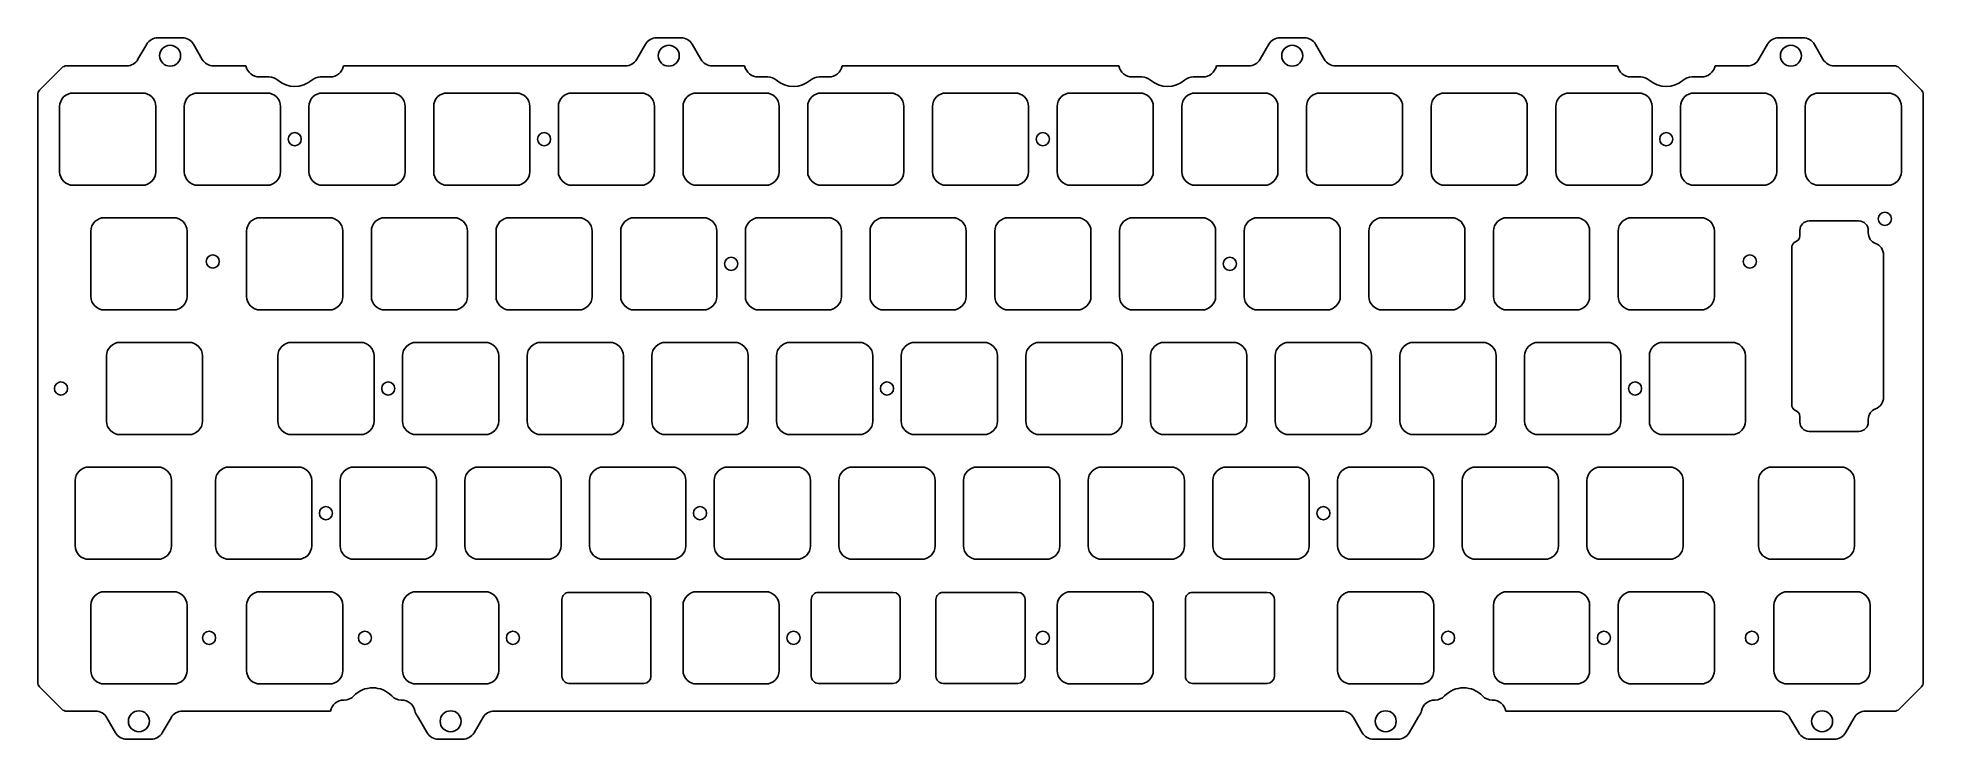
# Model space of a CAD drawing. Header units: millimetres. Extents: x -11 to 277, y -92 to 16.
import ezdxf

# ---------------------------------------------------------------- set-up
doc = ezdxf.new("R2010")
doc.units = ezdxf.units.MM
doc.layers.add('BLACK', color=7, linetype='CONTINUOUS')
doc.layers.add('Edge.Cuts', color=53, linetype='CONTINUOUS')

msp = doc.modelspace()

# ---------------------------------------------------------------- linework, layer by layer
at = {"layer": 'BLACK', "linetype": 'Continuous'}
for p, q in [((4.619747, 12.200007), (5.947648, 14.5)), ((7.6797, 15.5), (11.3703, 15.5)), ((13.102349, 14.499999), (14.437169, 12.188024)), ((80.819701, 12.199929), (82.147605, 14.499925)), ((83.8797, 15.499951), (83.8797, 15.5)), ((83.8797, 15.5), (87.5704, 15.5)), ((89.302349, 14.499999), (89.302388, 14.500022)), ((89.302349, 14.499999), (90.630316, 12.199895)), ((176.069695, 12.199933), (177.397623, 14.499972)), ((179.141113, 15.500013), (182.820099, 15.500014)), ((184.557314, 14.491411), (185.880345, 12.199855)), ((252.26979, 12.20012), (253.59765, 14.500041)), ((255.329699, 15.500035), (259.020299, 15.500036)), ((255.329699, 15.499982), (255.329699, 15.500035)), ((260.760832, 14.485339), (262.07174, 12.214781)), ((90.630323, 12.199899), (90.630316, 12.199895)), ((185.880423, 12.1999), (185.880345, 12.199855)), ((-10.407109, 7.492891), (-6.99289, 10.90711)), ((-6.285791, 11.2), (2.88769, 11.2)), ((16.16225, 11.2), (21.113448, 11.2)), ((23.175, 9.5), (24.6704, 9.5)), ((25.971909, 9.018545), (25.971914, 9.018551)), ((32.4797, 9.5), (33.975, 9.5)), ((32.4797, 9.499993), (32.4797, 9.499999)), ((33.975, 9.500051), (33.975, 9.5)), ((36.036549, 11.2), (79.074895, 11.2)), ((92.3622, 11.2), (97.313365, 11.2)), ((99.375, 9.5), (100.8704, 9.5)), ((102.171909, 9.018545), (102.171914, 9.018551)), ((108.6797, 9.5), (110.175, 9.5)), ((108.6797, 9.499993), (108.6797, 9.499999)), ((110.175, 9.500051), (110.175, 9.5)), ((112.236549, 11.2), (154.463365, 11.2)), ((156.525, 9.5), (158.0204, 9.5)), ((159.321909, 9.018545), (159.321914, 9.018551)), ((165.8297, 9.5), (167.325, 9.5)), ((165.8297, 9.499993), (165.8297, 9.499999)), ((167.325, 9.500051), (167.325, 9.5)), ((169.386549, 11.2), (174.326039, 11.2)), ((187.6123, 11.2), (230.663365, 11.2)), ((232.725, 9.5), (234.2204, 9.5)), ((235.521909, 9.018545), (235.521914, 9.018551)), ((242.0297, 9.5), (243.525, 9.5)), ((242.0297, 9.499993), (242.0297, 9.499999)), ((243.525, 9.500051), (243.525, 9.5)), ((245.586549, 11.2), (250.5376, 11.2)), ((250.5376, 11.20004), (250.5376, 11.2)), ((263.8124, 11.2), (272.9859, 11.2)), ((273.692904, 10.907118), (273.692893, 10.907107)), ((273.692893, 10.907107), (277.10705, 7.49295)), ((-10.7, -82.985792), (-10.7, 6.78579)), ((5.275, 7.05), (-5.275, 7.05)), ((24.325, 7.05), (13.775, 7.05)), ((43.375, 7.05), (32.825, 7.05)), ((62.425, 7.05), (51.875, 7.05)), ((81.475, 7.05), (70.925, 7.05)), ((100.525, 7.05), (89.975, 7.05)), ((119.575, 7.05), (109.025, 7.05)), ((138.625, 7.05), (128.075, 7.05)), ((157.675, 7.05), (147.125, 7.05)), ((176.725, 7.05), (166.175, 7.05)), ((195.775, 7.05), (185.225, 7.05)), ((214.825, 7.05), (204.275, 7.05)), ((233.875, 7.05), (223.325, 7.05)), ((252.925, 7.05), (242.374999, 7.05)), ((271.975, 7.05), (261.424999, 7.05)), ((277.4, 6.7857), (277.4, -82.9858)), ((-7.35, 4.975001), (-7.35, -4.975)), ((7.35, 4.975), (7.35, -4.975)), ((11.7, 4.975), (11.7, -4.975)), ((26.4, 4.975), (26.4, -4.975)), ((30.75, 4.975), (30.75, -4.975)), ((45.45, 4.975), (45.45, -4.975)), ((49.8, 4.975), (49.8, -4.975)), ((64.5, 4.975), (64.5, -4.975)), ((68.85, 4.975), (68.85, -4.975)), ((83.55, 4.975), (83.55, -4.975)), ((87.9, 4.975), (87.9, -4.975)), ((102.6, 4.975), (102.6, -4.975)), ((106.95, 4.975), (106.95, -4.975)), ((121.65, 4.975), (121.65, -4.975)), ((126, 4.975), (126, -4.975)), ((140.7, 4.975), (140.7, -4.975)), ((145.05, 4.975), (145.05, -4.975)), ((159.75, 4.975), (159.75, -4.975)), ((164.1, 4.975), (164.1, -4.975)), ((178.8, 4.975), (178.8, -4.975)), ((183.15, 4.975), (183.15, -4.975)), ((197.85, 4.975), (197.85, -4.975)), ((202.2, 4.975), (202.2, -4.975)), ((216.9, 4.975), (216.9, -4.975)), ((221.25, 4.975), (221.25, -4.975)), ((235.95, 4.975), (235.95, -4.975)), ((240.3, 4.975), (240.3, -4.975001)), ((255, 4.975), (255, -4.975)), ((259.35, 4.975), (259.35, -4.975001)), ((274.05, 4.975), (274.05, -4.975)), ((5.275, -7.05), (-5.275, -7.05)), ((24.325, -7.05), (13.775, -7.05)), ((43.375, -7.05), (32.825, -7.05)), ((62.425, -7.05), (51.875, -7.05)), ((81.475, -7.05), (70.925, -7.05)), ((100.525, -7.05), (89.975, -7.05)), ((119.575, -7.05), (109.025, -7.05)), ((138.625, -7.05), (128.075, -7.05)), ((157.675, -7.05), (147.125, -7.05)), ((176.725, -7.05), (166.175, -7.05)), ((195.775, -7.05), (185.225, -7.05)), ((214.825, -7.05), (204.275, -7.05)), ((233.875, -7.05), (223.325, -7.05)), ((252.925, -7.05), (242.375, -7.05)), ((271.975, -7.05), (261.425, -7.05)), ((-2.587499, -14.074999), (-2.587499, -24.025001)), ((10.0375, -12), (-0.5125, -12)), ((12.1125, -14.075), (12.112501, -14.075)), ((12.112501, -14.075), (12.112501, -24.025)), ((21.225, -14.075), (21.225, -24.025)), ((33.85, -12), (23.3, -12)), ((35.925, -14.075), (35.925, -24.025)), ((40.275, -14.075), (40.275, -24.025)), ((52.9, -12), (42.35, -12)), ((54.975, -14.075), (54.975, -24.025)), ((59.325, -14.075), (59.325, -24.025)), ((71.95, -12), (61.4, -12)), ((74.025, -14.075), (74.025, -24.025)), ((78.375, -14.075), (78.375, -24.025)), ((91, -12), (80.45, -12)), ((93.075, -14.075), (93.075, -24.025)), ((97.425, -14.075), (97.425, -24.025)), ((110.05, -12), (99.5, -12)), ((112.125, -14.075), (112.125, -24.025)), ((116.475, -14.075), (116.475, -24.025)), ((129.1, -12), (118.55, -12)), ((131.175, -14.075), (131.175, -24.025)), ((135.525, -14.075), (135.525, -24.025)), ((148.15, -12), (137.6, -12)), ((150.225, -14.075), (150.225, -24.025)), ((154.575, -14.075), (154.575, -24.025)), ((167.2, -12), (156.65, -12)), ((169.275, -14.075), (169.275, -24.025)), ((173.625, -14.075), (173.625, -24.025)), ((186.25, -12), (175.7, -12)), ((188.325, -14.075), (188.325, -24.025)), ((192.675, -14.075), (192.675, -24.025)), ((205.3, -12), (194.75, -12)), ((207.375, -14.075), (207.375, -24.025)), ((211.725, -14.075), (211.725, -24.025)), ((224.35, -12), (213.8, -12)), ((226.425, -14.075), (226.425, -24.025)), ((230.775, -14.075), (230.775, -24.025)), ((243.4, -12), (232.85, -12)), ((245.475, -14.075), (245.475, -24.025)), ((10.0375, -26.1), (-0.5125, -26.1)), ((33.85, -26.1), (23.3, -26.1)), ((52.9, -26.1), (42.35, -26.1)), ((71.95, -26.1), (61.4, -26.1)), ((91, -26.1), (80.45, -26.1)), ((110.05, -26.1), (99.5, -26.1)), ((129.1, -26.1), (118.55, -26.1)), ((148.15, -26.1), (137.6, -26.1)), ((167.2, -26.1), (156.65, -26.1)), ((186.25, -26.1), (175.7, -26.1)), ((205.3, -26.1), (194.75, -26.1)), ((224.35, -26.1), (213.8, -26.1)), ((243.4, -26.1), (232.85, -26.1)), ((12.41875, -31.05), (1.868749, -31.05)), ((38.6125, -31.05), (28.0625, -31.05)), ((57.6625, -31.05), (47.1125, -31.05)), ((76.7125, -31.05), (66.1625, -31.05)), ((95.7625, -31.05), (85.2125, -31.05)), ((114.8125, -31.05), (104.2625, -31.05)), ((133.8625, -31.05), (123.3125, -31.05)), ((152.9125, -31.05), (142.3625, -31.05)), ((171.9625, -31.05), (161.4125, -31.05)), ((191.0125, -31.05), (180.4625, -31.05)), ((210.0625, -31.05), (199.5125, -31.05)), ((229.1125, -31.05), (218.5625, -31.05)), ((-0.20625, -33.125), (-0.20625, -43.075001)), ((14.49375, -33.125), (14.49375, -43.075)), ((25.9875, -33.125), (25.9875, -43.075)), ((40.6875, -33.125), (40.6875, -43.075)), ((45.0375, -33.125), (45.0375, -43.075)), ((59.7375, -33.125), (59.7375, -43.075)), ((64.0875, -33.125), (64.0875, -43.075)), ((78.7875, -33.125), (78.7875, -43.075)), ((83.1375, -33.125), (83.1375, -43.075)), ((97.8375, -33.125), (97.8375, -43.075)), ((102.1875, -33.125), (102.1875, -43.075)), ((116.8875, -33.125), (116.8875, -43.075)), ((121.2375, -33.125), (121.2375, -43.075)), ((135.9375, -33.125), (135.9375, -43.075)), ((140.2875, -33.125), (140.2875, -43.075)), ((154.9875, -33.125), (154.9875, -43.075)), ((159.3375, -33.125), (159.3375, -43.075)), ((174.0375, -33.125), (174.0375, -43.075)), ((178.3875, -33.125), (178.3875, -43.075)), ((193.0875, -33.125), (193.0875, -43.075)), ((197.4375, -33.125), (197.4375, -43.075)), ((212.1375, -33.125), (212.1375, -43.075)), ((216.4875, -33.125), (216.4875, -43.075)), ((231.1875, -33.125), (231.1875, -43.075)), ((12.41875, -45.15), (1.86875, -45.15)), ((38.6125, -45.15), (28.0625, -45.15)), ((57.6625, -45.15), (47.1125, -45.15)), ((76.7125, -45.15), (66.1625, -45.15)), ((95.7625, -45.15), (85.2125, -45.15)), ((114.8125, -45.15), (104.2625, -45.15)), ((133.8625, -45.15), (123.3125, -45.15)), ((152.9125, -45.15), (142.3625, -45.15)), ((171.9625, -45.15), (161.4125, -45.15)), ((191.0125, -45.15), (180.4625, -45.15)), ((210.0625, -45.15), (199.5125, -45.15)), ((229.1125, -45.15), (218.5625, -45.15)), ((7.656226, -50.099999), (-2.893775, -50.099999)), ((29.087476, -50.099999), (18.537516, -50.099999)), ((48.1375, -50.1), (37.5875, -50.1)), ((67.1875, -50.1), (56.6375, -50.1)), ((86.2375, -50.1), (75.6875, -50.1)), ((105.2875, -50.1), (94.7375, -50.1)), ((124.3375, -50.1), (113.7875, -50.1)), ((143.3875, -50.1), (132.8375, -50.1)), ((162.4375, -50.1), (151.8875, -50.1)), ((181.4875, -50.1), (170.9375, -50.1)), ((200.5375, -50.1), (189.9875, -50.1)), ((219.5875, -50.1), (209.0375, -50.1)), ((238.6375, -50.1), (228.087499, -50.1)), ((264.83125, -50.1), (254.281249, -50.1)), ((-4.968774, -52.174998), (-4.968774, -62.124999)), ((9.731226, -52.174999), (9.731226, -62.124999)), ((16.4625, -52.175019), (16.4625, -62.134768)), ((31.162476, -52.174999), (31.1625, -52.174999)), ((31.1625, -52.174999), (31.1625, -62.124999)), ((35.5125, -52.175), (35.5125, -62.125)), ((50.2125, -52.175), (50.2125, -62.125)), ((54.5625, -52.175), (54.5625, -62.125)), ((69.2625, -52.175), (69.2625, -62.125)), ((73.6125, -52.175), (73.6125, -62.125)), ((88.3125, -52.175), (88.3125, -62.125)), ((92.6625, -52.175), (92.6625, -62.125)), ((107.3625, -52.175), (107.3625, -62.125)), ((111.7125, -52.175), (111.7125, -62.125)), ((126.4125, -52.175), (126.4125, -62.125)), ((130.7625, -52.175), (130.7625, -62.125)), ((145.4625, -52.175), (145.4625, -62.125)), ((149.8125, -52.175), (149.8125, -62.125)), ((164.5125, -52.175), (164.5125, -62.125)), ((168.8625, -52.175), (168.8625, -62.125)), ((183.5625, -52.175), (183.5625, -62.125)), ((187.9125, -52.175), (187.9125, -62.125)), ((202.6125, -52.175), (202.6125, -62.125)), ((206.9625, -52.175), (206.9625, -62.125)), ((221.6625, -52.175), (221.6625, -62.125)), ((226.0125, -52.175), (226.0125, -62.125001)), ((240.7125, -52.175), (240.7125, -62.125)), ((252.20625, -52.175), (252.20625, -62.125001)), ((266.90625, -52.175), (266.90625, -62.125)), ((7.656226, -64.199999), (-2.893775, -64.199999)), ((29.077707, -64.199999), (18.537476, -64.199999)), ((48.1375, -64.2), (37.5875, -64.2)), ((67.1875, -64.2), (56.6375, -64.2)), ((86.2375, -64.2), (75.6875, -64.2)), ((105.2875, -64.2), (94.7375, -64.2)), ((124.3375, -64.2), (113.7875, -64.2)), ((143.3875, -64.2), (132.8375, -64.2)), ((162.4375, -64.2), (151.8875, -64.2)), ((181.4875, -64.2), (170.9375, -64.2)), ((200.5375, -64.2), (189.9875, -64.2)), ((219.5875, -64.2), (209.0375, -64.2)), ((238.6375, -64.2), (228.0875, -64.2)), ((264.83125, -64.2), (254.28125, -64.2)), ((-2.587499, -71.225), (-2.587499, -81.175001)), ((10.037501, -69.15), (-0.5125, -69.15)), ((12.112501, -71.225), (12.112501, -81.175)), ((21.225, -71.225), (21.225, -81.175001)), ((33.85, -69.15), (23.299999, -69.15)), ((35.925, -71.225), (35.925, -81.175)), ((45.0375, -71.225), (45.0375, -81.175001)), ((57.6625, -69.15), (47.112499, -69.15)), ((59.7375, -71.225), (59.7375, -81.175)), ((69.4, -82.075), (69.4, -70.325)), ((70.475, -69.25), (81.925, -69.25)), ((83, -70.325), (83, -82.075)), ((87.9, -71.225), (87.9, -81.175001)), ((100.525, -69.15), (89.974999, -69.15)), ((102.6, -71.225), (102.6, -81.175)), ((107.5, -82.075), (107.5, -70.325)), ((108.575, -69.25), (120.025, -69.25)), ((121.1, -70.325), (121.1, -82.075)), ((126.55, -82.075), (126.55, -70.325)), ((127.625, -69.25), (139.075, -69.25)), ((140.15, -70.325), (140.15, -82.075)), ((145.05, -71.225), (145.05, -81.175001)), ((157.675, -69.15), (147.124999, -69.15)), ((159.75, -71.225), (159.75, -81.175)), ((164.65, -82.075), (164.65, -70.325)), ((165.725, -69.25), (177.175, -69.25)), ((178.25, -70.325), (178.25, -82.075)), ((187.9125, -71.225), (187.9125, -81.175001)), ((200.5375, -69.15), (189.987499, -69.15)), ((202.6125, -71.225), (202.6125, -81.175)), ((211.725, -71.225), (211.725, -81.175001)), ((224.35, -69.15), (213.799999, -69.15)), ((226.425, -71.225), (226.425, -81.175)), ((230.775, -71.225), (230.775, -81.175001)), ((243.4, -69.15), (232.849999, -69.15)), ((245.475, -71.225), (245.475, -81.175)), ((254.5875, -71.225), (254.5875, -81.175001)), ((267.2125, -69.15), (256.662499, -69.15)), ((269.2875, -71.225), (269.2875, -81.175)), ((10.037501, -83.25), (-0.512499, -83.25)), ((33.85, -83.25), (23.3, -83.25)), ((57.6625, -83.25), (47.1125, -83.25)), ((81.925, -83.15), (70.475, -83.15)), ((100.525, -83.25), (89.975, -83.25)), ((120.025, -83.15), (108.575, -83.15)), ((139.075, -83.15), (127.625, -83.15)), ((157.675, -83.25), (147.125, -83.25)), ((177.175, -83.15), (165.725, -83.15)), ((200.5375, -83.25), (189.9875, -83.25)), ((224.35, -83.25), (213.8, -83.25)), ((243.4, -83.25), (232.85, -83.25)), ((267.2125, -83.25), (256.6625, -83.25)), ((-6.992892, -87.107108), (-10.40711, -83.69289)), ((36.121715, -85.7), (36.076558, -85.7)), ((43.381949, -85.077135), (43.381961, -85.077124)), ((44.8813, -85.7), (44.8322, -85.7)), ((202.7687, -85.700005), (202.7687, -85.7)), ((202.8177, -85.7), (202.7687, -85.7)), ((202.8177, -85.699983), (202.8177, -85.7)), ((210.069503, -85.077118), (210.069497, -85.077124)), ((211.5687, -85.7), (211.52, -85.7)), ((277.107107, -83.692893), (273.693, -87.107)), ((277.107103, -83.692889), (277.107107, -83.692893)), ((-1.874811, -87.4), (-6.285788, -87.4)), ((1.18515, -90.7), (-0.142757, -88.399999)), ((9.667767, -88.399981), (8.33985, -90.7)), ((34.019698, -87.4), (11.412015, -87.4)), ((46.931723, -87.346668), (46.931753, -87.346661)), ((48.81015, -90.7), (47.482216, -88.399951)), ((57.292797, -88.399928), (55.964807, -90.700075)), ((188.625, -87.4), (59.038066, -87.4)), ((191.682178, -90.694789), (190.347986, -88.383903)), ((200.167742, -88.40004), (198.839859, -90.700004)), ((200.332624, -88.15742), (200.332647, -88.157438)), ((255.3003, -87.4), (213.630435, -87.4)), ((257.03225, -88.399999), (257.032279, -88.399983)), ((258.360184, -90.699981), (257.032279, -88.399983)), ((266.842736, -88.400036), (265.514879, -90.699957)), ((272.9857, -87.4), (268.58567, -87.4)), ((272.9857, -87.399973), (272.9857, -87.4)), ((1.185149, -90.7), (1.18515, -90.7)), ((6.6078, -91.7), (2.9172, -91.7)), ((48.81015, -90.7), (48.810266, -90.7)), ((54.218944, -91.7), (50.5422, -91.7)), ((191.682215, -90.694768), (191.682178, -90.694789)), ((197.096488, -91.699976), (193.417201, -91.699977)), ((258.360143, -90.700004), (258.360184, -90.699981)), ((263.782901, -91.699963), (260.092101, -91.699964)), ((263.782901, -91.699916), (263.782901, -91.699963))]:
    msp.add_line(p, q, dxfattribs=at)
at = {"layer": 'BLACK'}
for centre, radius in [((9.524999, 12.75), 1.6), ((85.724999, 12.75), 1.6), ((180.974996, 12.750014), 1.6), ((257.174996, 12.750035), 1.6), ((28.575, 0), 1), ((66.675, 0), 1), ((142.875, 0), 1), ((238.125, 0), 1), ((16.04875, -18.7), 1), ((95.25, -19.05), 1), ((171.45, -19.05), 1), ((250.9012, -18.7), 1), ((-7.14375, -38.1), 1), ((42.8625, -38.1), 1), ((119.0625, -38.1), 1), ((33.3375, -57.15), 1), ((90.4875, -57.15), 1), ((185.7375, -57.15), 1), ((15.478125, -76.2), 1), ((39.290625, -76.2), 1), ((61.9125, -76.2), 1), ((104.775, -76.2), 1), ((142.875, -76.2), 1), ((204.7875, -76.2), 1), ((228.6, -76.2), 1), ((251.221875, -76.2), 1), ((4.7625, -88.95), 1.6), ((52.3875, -88.95), 1.6), ((195.262524, -88.949977), 1.6), ((261.937524, -88.949963), 1.6)]:
    msp.add_circle(centre, radius, dxfattribs=at)
for centre, radius, start, end in [((7.6797, 13.5), 2.000001, 90, 150.00001708), ((11.3703, 13.5), 2, 30.00000108, 90), ((83.8797, 13.4999), 2.000051, 90, 150.00001276), ((87.5704, 13.5002), 1.9998, 29.99648326, 90), ((179.1298, 13.4999), 2.000145, 89.67592819, 150.00002127), ((182.8201, 13.4996), 2.000414, 29.72292964, 90.00002864), ((255.3296, 13.5001), 1.999883, 89.99716369, 150.00001982), ((259.0202, 13.4997), 2.000336, 29.52086124, 89.99716434), ((2.88768, 13.20002), 2.000021, 270.00028648, 329.99990941), ((16.16225, 13.2), 2, 210.39696049, 270), ((79.0877, 13.1999), 1.999942, 269.63315044, 330.00000604), ((92.3621, 13.1996), 1.9996, 209.9965032, 270.00286536), ((174.3377, 13.1999), 1.999935, 269.66592404, 330.00001934), ((187.6122, 13.1996), 1.9996, 209.99647838, 270.00286536), ((250.5376, 13.2002), 2.000161, 270, 330.000009), ((263.8124, 13.2003), 2.0003, 209.51747503, 270), ((-6.285791, 10.20001), 0.99999, 90, 134.99995949), ((23.175, 11.6), 2.1, 190.98057965, 270), ((24.6704, 7.4999), 2.0001, 49.40276958, 90), ((28.575, 12.055634), 3.999999, 229.40009898, 310.59990102), ((32.4796, 7.5), 1.999976, 89.99713521, 130.59909776), ((33.9751, 11.59994), 2.099887, 269.99727149, 349.02049218), ((99.3751, 11.6002), 2.1002, 190.984985, 269.99727189), ((100.8704, 7.4999), 2.0001, 49.40276958, 90), ((104.775, 12.055634), 3.999999, 229.40009898, 310.59990102), ((108.6796, 7.5), 1.999976, 89.99713521, 130.59909776), ((110.1751, 11.5999), 2.099879, 269.99727143, 349.02156361), ((156.5251, 11.6002), 2.1002, 190.984985, 269.99727189), ((158.0204, 7.4999), 2.0001, 49.40276958, 90), ((161.925, 12.055634), 3.999999, 229.40009898, 310.59990102), ((165.8296, 7.5), 1.999976, 89.99713521, 130.59909776), ((167.3251, 11.5999), 2.099879, 269.99727143, 349.02156361), ((232.7251, 11.6002), 2.1002, 190.984985, 269.99727189), ((234.2204, 7.4999), 2.0001, 49.40276958, 90), ((238.125, 12.055634), 3.999999, 229.40009898, 310.59990102), ((242.0296, 7.5), 1.999976, 89.99713521, 130.59909776), ((243.5251, 11.5999), 2.099879, 269.99727143, 349.02156361), ((272.9859, 10.2003), 0.9997, 44.99246227, 90), ((-9.700009, 6.785792), 0.99999, 135.00004051, 179.9999427), ((-5.275001, 4.975001), 2.074999, 89.99997239, 180), ((5.275, 4.975), 2.075, 0, 90), ((13.775, 4.975), 2.075, 90, 180), ((24.325, 4.975), 2.075, 0, 90), ((32.825, 4.975), 2.075, 90, 180), ((43.375, 4.975), 2.075, 0, 90), ((51.875, 4.975), 2.075, 90, 180), ((62.425, 4.975), 2.075, 0, 90), ((70.925, 4.975), 2.075, 90, 180), ((81.475, 4.975), 2.075, 0, 90), ((89.975, 4.975), 2.075, 90, 180), ((100.525, 4.975), 2.075, 0, 90), ((109.025, 4.975), 2.075, 90, 180), ((119.575, 4.975), 2.075, 0, 90), ((128.075, 4.975), 2.075, 90, 180), ((138.625, 4.975), 2.075, 0, 90), ((147.125, 4.975), 2.075, 90, 180), ((157.675, 4.975), 2.075, 0, 90), ((166.175, 4.975), 2.075, 90, 180), ((176.725, 4.975), 2.075, 0, 90), ((185.225, 4.975), 2.075, 90, 180), ((195.775, 4.975), 2.075, 0, 90), ((204.275, 4.975), 2.075, 90, 180), ((214.825, 4.975), 2.075, 0, 90), ((223.325, 4.975), 2.075, 90, 180), ((233.875, 4.975), 2.075, 0, 90), ((242.374999, 4.975001), 2.074999, 90, 180.00002761), ((252.925, 4.975), 2.075, 0, 90), ((261.424999, 4.975001), 2.074999, 90, 180.00002761), ((271.975, 4.975), 2.075, 0, 90), ((276.3997, 6.7857), 1.000273, 0, 44.99594968), ((-5.275001, -4.975001), 2.074999, 179.99997239, 270.00002761), ((5.275, -4.975), 2.075, 270, 0), ((13.775, -4.975), 2.075, 180, 270), ((24.325, -4.975), 2.075, 270, 0), ((32.825, -4.975), 2.075, 180, 270), ((43.375, -4.975), 2.075, 270, 0), ((51.875, -4.975), 2.075, 180, 270), ((62.425, -4.975), 2.075, 270, 0), ((70.925, -4.975), 2.075, 180, 270), ((81.475, -4.975), 2.075, 270, 0), ((89.975, -4.975), 2.075, 180, 270), ((100.525, -4.975), 2.075, 270, 0), ((109.025, -4.975), 2.075, 180, 270), ((119.575, -4.975), 2.075, 270, 0), ((128.075, -4.975), 2.075, 180, 270), ((138.625, -4.975), 2.075, 270, 0), ((147.125, -4.975), 2.075, 180, 270), ((157.675, -4.975), 2.075, 270, 0), ((166.175, -4.975), 2.075, 180, 270), ((176.725, -4.975), 2.075, 270, 0), ((185.225, -4.975), 2.075, 180, 270), ((195.775, -4.975), 2.075, 270, 0), ((204.275, -4.975), 2.075, 180, 270), ((214.825, -4.975), 2.075, 270, 0), ((223.325, -4.975), 2.075, 180, 270), ((233.875, -4.975), 2.075, 270, 0), ((242.374999, -4.975001), 2.074999, 180, 270.00002761), ((252.925, -4.975), 2.075, 270, 0), ((261.424999, -4.975001), 2.074999, 180, 270.00002761), ((271.975, -4.975), 2.075, 270, 0), ((-0.5125, -14.074999), 2.074999, 90, 180), ((10.0375, -14.075), 2.075, 0, 90), ((23.3, -14.075), 2.075, 90, 180), ((33.85, -14.075), 2.075, 0, 90), ((42.35, -14.075), 2.075, 90, 180), ((52.9, -14.075), 2.075, 0, 90), ((61.4, -14.075), 2.075, 90, 180), ((71.95, -14.075), 2.075, 0, 90), ((80.45, -14.075), 2.075, 90, 180), ((91, -14.075), 2.075, 0, 90), ((99.5, -14.075), 2.075, 90, 180), ((110.05, -14.075), 2.075, 0, 90), ((118.55, -14.075), 2.075, 90, 180), ((129.1, -14.075), 2.075, 0, 90), ((137.6, -14.075), 2.075, 90, 180), ((148.15, -14.075), 2.075, 0, 90), ((156.65, -14.075), 2.075, 90, 180), ((167.2, -14.075), 2.075, 0, 90), ((175.7, -14.075), 2.075, 90, 180), ((186.25, -14.075), 2.075, 0, 90), ((194.75, -14.075), 2.075, 90, 180), ((205.3, -14.075), 2.075, 0, 90), ((213.8, -14.075), 2.075, 90, 180), ((224.35, -14.075), 2.075, 0, 90), ((232.85, -14.075), 2.075, 90, 180), ((243.4, -14.075), 2.075, 0, 90), ((-0.5125, -24.025001), 2.074999, 180, 270), ((10.0375, -24.025), 2.075001, 270, 0), ((23.3, -24.025), 2.075, 180, 270), ((33.85, -24.025), 2.075, 270, 0), ((42.35, -24.025), 2.075, 180, 270), ((52.9, -24.025), 2.075, 270, 0), ((61.4, -24.025), 2.075, 180, 270), ((71.95, -24.025), 2.075, 270, 0), ((80.45, -24.025), 2.075, 180, 270), ((91, -24.025), 2.075, 270, 0), ((99.5, -24.025), 2.075, 180, 270), ((110.05, -24.025), 2.075, 270, 0), ((118.55, -24.025), 2.075, 180, 270), ((129.1, -24.025), 2.075, 270, 0), ((137.6, -24.025), 2.075, 180, 270), ((148.15, -24.025), 2.075, 270, 0), ((156.65, -24.025), 2.075, 180, 270), ((167.2, -24.025), 2.075, 270, 0), ((175.7, -24.025), 2.075, 180, 270), ((186.25, -24.025), 2.075, 270, 0), ((194.75, -24.025), 2.075, 180, 270), ((205.3, -24.025), 2.075, 270, 0), ((213.8, -24.025), 2.075, 180, 270), ((224.35, -24.025), 2.075, 270, 0), ((232.85, -24.025), 2.075, 180, 270), ((243.4, -24.025), 2.075, 270, 0), ((1.868754, -33.125004), 2.075004, 90.00013806, 179.99988955), ((12.41875, -33.125), 2.075, 0, 90), ((28.0625, -33.125), 2.075, 90, 180), ((38.6125, -33.125), 2.075, 0, 90), ((47.1125, -33.125), 2.075, 90, 180), ((57.6625, -33.125), 2.075, 0, 90), ((66.1625, -33.125), 2.075, 90, 180), ((76.7125, -33.125), 2.075, 0, 90), ((85.2125, -33.125), 2.075, 90, 180), ((95.7625, -33.125), 2.075, 0, 90), ((104.2625, -33.125), 2.075, 90, 180), ((114.8125, -33.125), 2.075, 0, 90), ((123.3125, -33.125), 2.075, 90, 180), ((133.8625, -33.125), 2.075, 0, 90), ((142.3625, -33.125), 2.075, 90, 180), ((152.9125, -33.125), 2.075, 0, 90), ((161.4125, -33.125), 2.075, 90, 180), ((171.9625, -33.125), 2.075, 0, 90), ((180.4625, -33.125), 2.075, 90, 180), ((191.0125, -33.125), 2.075, 0, 90), ((199.5125, -33.125), 2.075, 90, 180), ((210.0625, -33.125), 2.075, 0, 90), ((218.5625, -33.125), 2.075, 90, 180), ((229.1125, -33.125), 2.075, 0, 90), ((1.868752, -43.074998), 2.075002, 180.00008284, 269.99994478), ((12.41875, -43.075), 2.075, 270, 0), ((28.0625, -43.075), 2.075, 180, 270), ((38.6125, -43.075), 2.075, 270, 0), ((47.1125, -43.075), 2.075, 180, 270), ((57.6625, -43.075), 2.075, 270, 0), ((66.1625, -43.075), 2.075, 180, 270), ((76.7125, -43.075), 2.075, 270, 0), ((85.2125, -43.075), 2.075, 180, 270), ((95.7625, -43.075), 2.075, 270, 0), ((104.2625, -43.075), 2.075, 180, 270), ((114.8125, -43.075), 2.075, 270, 0), ((123.3125, -43.075), 2.075, 180, 270), ((133.8625, -43.075), 2.075, 270, 0), ((142.3625, -43.075), 2.075, 180, 270), ((152.9125, -43.075), 2.075, 270, 0), ((161.4125, -43.075), 2.075, 180, 270), ((171.9625, -43.075), 2.075, 270, 0), ((180.4625, -43.075), 2.075, 180, 270), ((191.0125, -43.075), 2.075, 270, 0), ((199.5125, -43.075), 2.075, 180, 270), ((210.0625, -43.075), 2.075, 270, 0), ((218.5625, -43.075), 2.075, 180, 270), ((229.1125, -43.075), 2.075, 270, 0), ((-2.893775, -52.174998), 2.074999, 90, 180), ((7.656226, -52.174999), 2.075, 0, 90), ((18.537516, -52.175019), 2.075016, 90, 180), ((29.087476, -52.174999), 2.075, 0, 90), ((37.5875, -52.175), 2.075, 90, 180), ((48.1375, -52.175), 2.075, 0, 90), ((56.6375, -52.175), 2.075, 90, 180), ((67.1875, -52.175), 2.075, 0, 90), ((75.6875, -52.175), 2.075, 90, 180), ((86.2375, -52.175), 2.075, 0, 90), ((94.7375, -52.175), 2.075, 90, 180), ((105.2875, -52.175), 2.075, 0, 90), ((113.7875, -52.175), 2.075, 90, 180), ((124.3375, -52.175), 2.075, 0, 90), ((132.8375, -52.175), 2.075, 90, 180), ((143.3875, -52.175), 2.075, 0, 90), ((151.8875, -52.175), 2.075, 90, 180), ((162.4375, -52.175), 2.075, 0, 90), ((170.9375, -52.175), 2.075, 90, 180), ((181.4875, -52.175), 2.075, 0, 90), ((189.9875, -52.175), 2.075, 90, 180), ((200.5375, -52.175), 2.075, 0, 90), ((209.0375, -52.175), 2.075, 90, 180), ((219.5875, -52.175), 2.075, 0, 90), ((228.087504, -52.175004), 2.075004, 90.00013806, 179.99988955), ((238.6375, -52.175), 2.075, 0, 90), ((254.281254, -52.175004), 2.075004, 90.00013806, 179.99988955), ((264.83125, -52.175), 2.075, 0, 90), ((-2.893775, -62.125), 2.074999, 179.99997239, 270), ((7.656226, -62.124999), 2.075, 270, 0), ((18.537476, -62.124999), 2.075, 180.2697469, 270), ((29.087476, -62.124999), 2.075024, 269.73025622, 0), ((37.5875, -62.125), 2.075, 180, 270), ((48.1375, -62.125), 2.075, 270, 0), ((56.6375, -62.125), 2.075, 180, 270), ((67.1875, -62.125), 2.075, 270, 0), ((75.6875, -62.125), 2.075, 180, 270), ((86.2375, -62.125), 2.075, 270, 0), ((94.7375, -62.125), 2.075, 180, 270), ((105.2875, -62.125), 2.075, 270, 0), ((113.7875, -62.125), 2.075, 180, 270), ((124.3375, -62.125), 2.075, 270, 0), ((132.8375, -62.125), 2.075, 180, 270), ((143.3875, -62.125), 2.075, 270, 0), ((151.8875, -62.125), 2.075, 180, 270), ((162.4375, -62.125), 2.075, 270, 0), ((170.9375, -62.125), 2.075, 180, 270), ((181.4875, -62.125), 2.075, 270, 0), ((189.9875, -62.125), 2.075, 180, 270), ((200.5375, -62.125), 2.075, 270, 0), ((209.0375, -62.125), 2.075, 180, 270), ((219.5875, -62.125), 2.075, 270, 0), ((228.087502, -62.124998), 2.075002, 180.00008284, 269.99994478), ((238.6375, -62.125), 2.075, 270, 0), ((254.281252, -62.124998), 2.075002, 180.00008284, 269.99994478), ((264.83125, -62.125), 2.075, 270, 0), ((-0.512495, -71.225004), 2.075004, 90.00013806, 179.99988955), ((10.037501, -71.225), 2.075, 0, 90), ((23.300004, -71.225004), 2.075004, 90.00013806, 179.99988955), ((33.85, -71.225), 2.075, 0, 90), ((47.112504, -71.225004), 2.075004, 90.00013806, 179.99988955), ((57.6625, -71.225), 2.075, 0, 90), ((70.474999, -70.324999), 1.074999, 89.9999467, 180.0000533), ((81.925, -70.325), 1.075, 0, 90), ((89.975004, -71.225004), 2.075004, 90.00013806, 179.99988955), ((100.525, -71.225), 2.075, 0, 90), ((108.574999, -70.324999), 1.074999, 89.9999467, 180.0000533), ((120.025, -70.325), 1.075, 0, 90), ((127.624999, -70.324999), 1.074999, 89.9999467, 180.0000533), ((139.075, -70.325), 1.075, 0, 90), ((147.125004, -71.225004), 2.075004, 90.00013806, 179.99988955), ((157.675, -71.225), 2.075, 0, 90), ((165.724999, -70.324999), 1.074999, 89.9999467, 180.0000533), ((177.175, -70.325), 1.075, 0, 90), ((189.987504, -71.225004), 2.075004, 90.00013806, 179.99988955), ((200.5375, -71.225), 2.075, 0, 90), ((213.800004, -71.225004), 2.075004, 90.00013806, 179.99988955), ((224.35, -71.225), 2.075, 0, 90), ((232.850004, -71.225004), 2.075004, 90.00013806, 179.99988955), ((243.4, -71.225), 2.075, 0, 90), ((256.662504, -71.225004), 2.075004, 90.00013806, 179.99988955), ((267.2125, -71.225), 2.075, 0, 90), ((-9.70001, -82.985791), 0.99999, 180.0000573, 224.99995949), ((-0.512497, -81.174998), 2.075002, 180.00008284, 269.99994478), ((10.037501, -81.175), 2.075, 270, 0), ((23.300002, -81.174998), 2.075002, 180.00008284, 269.99994478), ((33.85, -81.175), 2.075, 270, 0), ((47.112502, -81.174998), 2.075002, 180.00008284, 269.99994478), ((57.6625, -81.175), 2.075, 270, 0), ((70.474999, -82.075001), 1.074999, 179.9999467, 270.0000533), ((81.925, -82.075), 1.075, 270, 0), ((89.975002, -81.174998), 2.075002, 180.00008284, 269.99994478), ((100.525, -81.175), 2.075, 270, 0), ((108.574999, -82.075001), 1.074999, 179.9999467, 270.0000533), ((120.025, -82.075), 1.075, 270, 0), ((127.624999, -82.075001), 1.074999, 179.9999467, 270.0000533), ((139.075, -82.075), 1.075, 270, 0), ((147.125002, -81.174998), 2.075002, 180.00008284, 269.99994478), ((157.675, -81.175), 2.075, 270, 0), ((165.724999, -82.075001), 1.074999, 179.9999467, 270.0000533), ((177.175, -82.075), 1.075, 270, 0), ((189.987502, -81.174998), 2.075002, 180.00008284, 269.99994478), ((200.5375, -81.175), 2.075, 270, 0), ((213.800002, -81.174998), 2.075002, 180.00008284, 269.99994478), ((224.35, -81.175), 2.075, 270, 0), ((232.850002, -81.174998), 2.075002, 180.00008284, 269.99994478), ((243.4, -81.175), 2.075, 270, 0), ((256.662502, -81.174998), 2.075002, 180.00008284, 269.99994478), ((267.2125, -81.175), 2.075, 270, 0), ((276.4001, -82.9858), 0.9999, 314.99651548, 0), ((36.0811, -87.7999), 2.099833, 90.12392829, 169.02131938), ((36.1301, -83.7), 2.000061, 269.75978885, 316.48527163), ((40.48125, -87.831371), 4, 43.51636504, 136.48363496), ((44.8322, -83.7003), 1.9997, 223.51243232, 270), ((44.8813, -87.8), 2.1, 12.46708992, 90), ((202.7688, -87.8), 2.100014, 90.00272838, 167.53261876), ((202.8178, -83.7), 1.999942, 269.99713519, 316.48203659), ((207.168786, -87.831371), 4, 43.51636504, 136.48363496), ((211.52, -83.6996), 2.0004, 223.52176849, 270), ((211.5687, -87.8002), 2.1002, 10.984985, 90), ((-6.285789, -86.400006), 0.999994, 224.99995949, 270.0000573), ((-1.874811, -89.400007), 2.000007, 30.00015275, 90), ((11.39985, -89.4), 2.000037, 89.65150272, 149.99998974), ((48.8845, -86.9149), 1.99995, 192.46777229, 218.41073094), ((45.7501, -89.4001), 2.000135, 30.00276267, 38.40959085), ((59.0248, -89.3999), 1.999945, 89.61994367, 150.00000988), ((188.625, -89.4006), 2.0006, 30.54394121, 90), ((201.8999, -89.4001), 2.000123, 141.5893907, 150.00004683), ((198.7657, -86.9149), 1.999768, 321.58672222, 347.53192532), ((255.3003, -89.3998), 1.9998, 29.99650649, 90), ((268.5749, -89.4001), 2.00013, 89.69148064, 150.00003353), ((272.9858, -86.3998), 1.000132, 269.99427141, 315), ((2.9172, -89.7), 2, 210.00002589, 270), ((6.6078, -89.7), 1.999999, 270, 329.99998843), ((50.5421, -89.7004), 1.9996, 209.9931803, 270.00286536), ((54.2328, -89.7001), 1.99995, 269.60304134, 329.99999275), ((193.4172, -89.7002), 1.999777, 209.82318905, 270.00002865), ((197.1078, -89.7), 2.000009, 269.67593464, 330.00001811), ((260.0921, -89.7002), 1.999764, 209.99648066, 270.00002865), ((263.7829, -89.7), 1.999916, 270.00002865, 330.00003826)]:
    msp.add_arc(centre, radius, start, end, dxfattribs=at)
at = {"layer": 'Edge.Cuts', "linetype": 'CONTINUOUS'}
for p, q in [((258.54331, -14.79037), (258.54331, -13.92476)), ((259.96831, -12.49976), (267.56919, -12.49976)), ((268.99419, -13.92476), (268.99419, -14.3288)), ((257.29115, -40.50282), (257.29115, -16.64758)), ((271.33066, -17.6997), (271.33066, -39.4507)), ((248.16875, -31.05), (237.618749, -31.05)), ((235.54375, -33.125), (235.54375, -43.075001)), ((250.24375, -33.125), (250.24375, -43.075)), ((258.54331, -43.22564), (258.54331, -42.36003)), ((268.99419, -42.8216), (268.99419, -43.22564)), ((248.16875, -45.15), (237.61875, -45.15)), ((267.56919, -44.65064), (259.96831, -44.65064))]:
    msp.add_line(p, q, dxfattribs=at)
at = {"layer": 'Edge.Cuts'}
for centre in [(271.51875, -12.175), (233.3625, -38.1)]:
    msp.add_circle(centre, 1, dxfattribs=at)
for centre, radius, start, end in [((259.96831, -13.92476), 1.425, 90, 180), ((267.56915, -13.9248), 1.42504, 0.00160826, 89.99839174), ((270.71915, -14.3288), 1.724938, -180, -110.54659822), ((258.36615, -16.6476), 1.075, 112.02389934, 179.99893403), ((257.61485, -14.7904), 0.92846, -67.97374324, 0.00185132), ((269.45575, -17.6997), 1.874943, 0, 69.45493501), ((237.6188, -33.125), 2.07505, 90.00140823, 180), ((248.1688, -33.125), 2.075, 0, 90.00138062), ((269.45571, -39.45069), 1.87495, -69.45407657, -0.00030559), ((237.6188, -43.075), 2.075, -179.99997239, -90.00138062), ((248.1688, -43.075), 2.07495, -90.00138062, 0), ((258.36615, -40.5028), 1.075006, -179.99893403, -112.02389934), ((257.6149, -42.36003), 0.928411, 0, 67.97729805), ((270.71912, -42.82159), 1.72493, -249.45402385, -179.99966784), ((259.96831, -43.22564), 1.425, -180, -90), ((267.56919, -43.22564), 1.425, -90, 0)]:
    msp.add_arc(centre, radius, start, end, dxfattribs=at)

doc.saveas('drawing.dxf')
